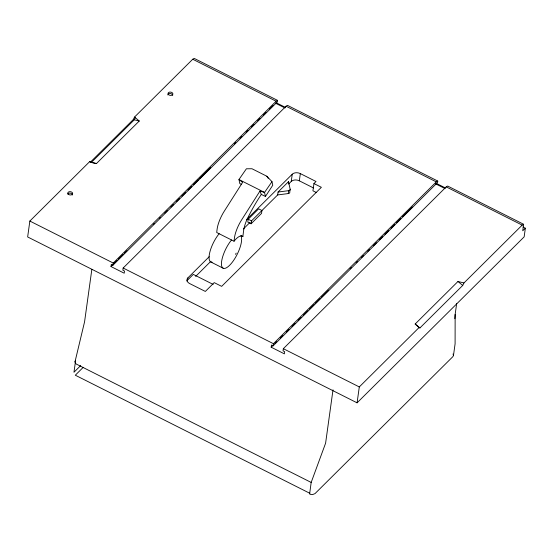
<?xml version="1.0" encoding="UTF-8"?>
<svg xmlns="http://www.w3.org/2000/svg" width="553" height="553" viewBox="0 0 553 553"><rect width="100%" height="100%" fill="white"/><g stroke="black" fill="none" stroke-linecap="round" stroke-linejoin="round"><path stroke-width="0.83" d="M456.667 303.493L455.14 314.505L455.098 343.8L453.495 355.372L452.893 356.63L315.003 493.615L312.556 494.596L310.537 494.382L309.611 494.023L311.173 482.437L325.599 443.195L333.003 389.844M454.843 318.694L455.14 314.505M265.433 196.488L272.767 185.227L271.986 181.674L266.843 176.234L251.981 168.748L246.389 168.789L238.951 179.538L242.608 182.352L224.207 211.301A19.085 6.442 -63.3 0 0 217.08 229.398L216.7 232.502L234.043 241.232L234.417 238.129A19.085 6.442 -63.3 0 1 241.543 220.032L259.951 191.082L264.541 192.423L265.433 196.488L261.306 194.407L259.951 191.082M236.172 253.122L235.557 254.366M241.011 235.709L242.864 236.643L243.52 231.258A22.161 7.479 -63.3 0 1 246.465 220.64A69.713 23.523 -63.3 0 1 259.606 197.013L261.306 194.407M96.457 163.543L90.457 162.084L133.287 119.552L134.531 117.063L139.266 121.01L96.457 163.543L91.3 162.492L89.634 161.67L29.855 221.055L27.65 236.954L357.086 402.833L524.147 236.871L525.35 228.195L523.034 227.034M75.464 361.503L73.971 372.245L80.71 365.547M91.853 269.325L84.568 321.825L74.973 361.939L76.01 363.915L311.173 482.437M525.35 228.195L522.737 230.788L523.643 224.283L447.681 186.05L446.216 186.873L283.336 348.687L283.032 350.851L284.684 351.687L284.387 353.851L271.17 347.201L271.475 345.031L273.127 345.867L437.575 182.504L437.776 181.059L287.505 105.381L286.039 106.217L123.153 268.032L122.856 270.203L124.508 271.032L124.204 273.203L110.994 266.546L111.298 264.382L112.95 265.212L277.399 101.842L277.599 100.397L194.207 58.404L192.734 59.24L134.531 117.063M112.95 265.212L113.247 263.041L276.127 101.227L277.599 100.397M186.893 281A5.889 3.94 7.9 0 1 187.536 280.108L187.833 277.938L209.207 256.71M248.193 219.223L247.792 222.112L251.097 223.778L261.534 213.403L261.935 210.513L258.631 208.847L248.193 219.223L251.497 220.882L251.097 223.778M277.668 194.926L278.069 192.036L288.514 181.661L290.152 189.195L289.751 192.085A1.963 1.313 7.9 0 1 288.272 193.557L277.668 194.926L251.497 220.882M288.313 183.105L288.514 181.661M288.272 193.557L288.673 190.661A1.963 1.313 7.9 0 0 290.152 189.195M288.631 184.031L291.244 181.439L292.247 174.209A5.889 3.94 7.9 0 1 300.334 173.594L316.019 181.495L313.931 183.568L312.929 190.799L316.641 192.665M273.127 345.867L273.424 343.696L436.31 181.896L437.776 181.059M313.523 187.972L299.332 180.824L300.334 173.594M357.086 402.833L359.298 386.934L419.07 327.549L419.914 327.957L462.723 285.431L463.967 282.949L522.177 225.119L523.643 224.283M74.973 361.939L75.574 360.674M135.354 117.485L134.109 119.966L91.3 162.492L89.634 161.67M271.986 181.674L264.541 192.423L238.951 179.538L239.836 183.596L241.212 184.287M219.182 233.753L218.152 234.963A18.657 6.297 -63.3 0 0 209.622 253.053A18.657 6.297 -63.3 0 0 212.11 262.198M231.562 239.988L230.539 241.198A18.657 6.297 -63.3 0 0 221.622 265.765A18.657 6.297 -63.3 0 0 234.278 259.412A18.657 6.297 -63.3 0 0 240.99 235.951M234.043 241.232L235.647 239.338A18.657 6.297 -63.3 0 1 242.221 236.041L242.864 236.643M187.833 277.938L187.467 278.366A5.889 3.961 7.7 0 0 189.638 283.558L205.343 291.438L214.218 282.624L221.649 286.364L321.362 187.308L313.931 183.568M110.994 266.546L117.112 260.477M118.328 259.26L123.222 254.401M124.446 253.184L126.893 250.758M153.174 224.642L154.398 223.426M159.292 218.566L160.515 217.357M164.794 213.105L167.241 210.672M170.905 207.029L173.352 204.603M176.407 201.562L179.462 198.527M181.909 196.094L185.58 192.451M188.02 190.025L191.691 186.382M193.522 184.557L198.416 179.697M199.64 178.488L210.645 167.552M234.486 143.87L235.709 142.653M239.988 138.402L241.82 136.577M246.099 132.326L247.931 130.508M251.601 126.858L254.048 124.432M257.712 120.789L260.159 118.356M263.214 115.321L266.276 112.287M269.332 109.252L272.995 105.602M83.24 367.33L75.312 375.21L309.908 493.331M246.451 219.707L292.247 174.209M187.536 280.108L193.274 274.399L213.154 284.408M195.638 276.417L210.942 261.216M243.389 228.983L250.122 222.292M271.17 347.201L273.009 345.376M274.841 343.558L276.673 341.733M280.343 338.09L282.79 335.664M286.454 332.021L288.901 329.588M291.956 326.553L295.019 323.519M298.074 320.484L301.129 317.443M303.576 315.016L307.855 310.765M309.687 308.94L313.966 304.689M315.189 303.479L320.076 298.62M321.3 297.403L328.641 290.118M350.035 268.862L351.259 267.645M356.146 262.793L357.369 261.576M361.648 257.325L363.487 255.5M367.766 251.249L369.598 249.431M373.268 245.788L376.323 242.746M379.379 239.712L382.434 236.677M384.881 234.251L388.552 230.601M390.992 228.175L394.662 224.532M396.494 222.707L400.773 218.456M402.612 216.638L412.393 206.919M419.07 327.549L415.158 324.017L457.967 281.491L463.967 282.949M278.069 192.036L288.673 190.661M139.266 121.01L133.287 119.552M192.734 59.24L276.127 101.227M286.039 106.217L436.31 181.896M446.216 186.873L522.177 225.119M276.147 102.72L285.41 107.379M435.854 183.133L445.11 187.799M275.442 103.176L284.982 107.98M435.619 183.845L445.165 188.649M210.956 262.06L223.343 268.295M29.855 221.055L113.247 263.041M123.153 268.032L273.424 343.696M283.336 348.687L359.298 386.934M457.967 281.491L462.723 285.431M415.158 324.017L419.914 327.957M266.843 176.234L268.212 178.308M453.045 353.996L453.495 355.372M291.244 181.439A5.889 3.94 7.9 0 1 299.332 180.824M167.815 94.929A2.454 1.645 7.9 0 1 170.352 93.54A2.454 1.645 7.9 0 1 172.695 95.434M67.687 194.089A2.454 1.645 7.9 0 1 70.431 193.163A2.454 1.645 7.9 0 1 72.457 195.009M168.658 94.722A2.454 1.645 7.9 0 0 172.785 94.404A2.454 1.645 7.9 0 0 169.916 92.081A2.454 1.645 7.9 0 0 168.658 94.722M68.427 194.297A2.454 1.645 7.9 0 0 72.554 193.985A2.454 1.645 7.9 0 0 69.685 191.663A2.454 1.645 7.9 0 0 68.427 194.297"/></g></svg>
